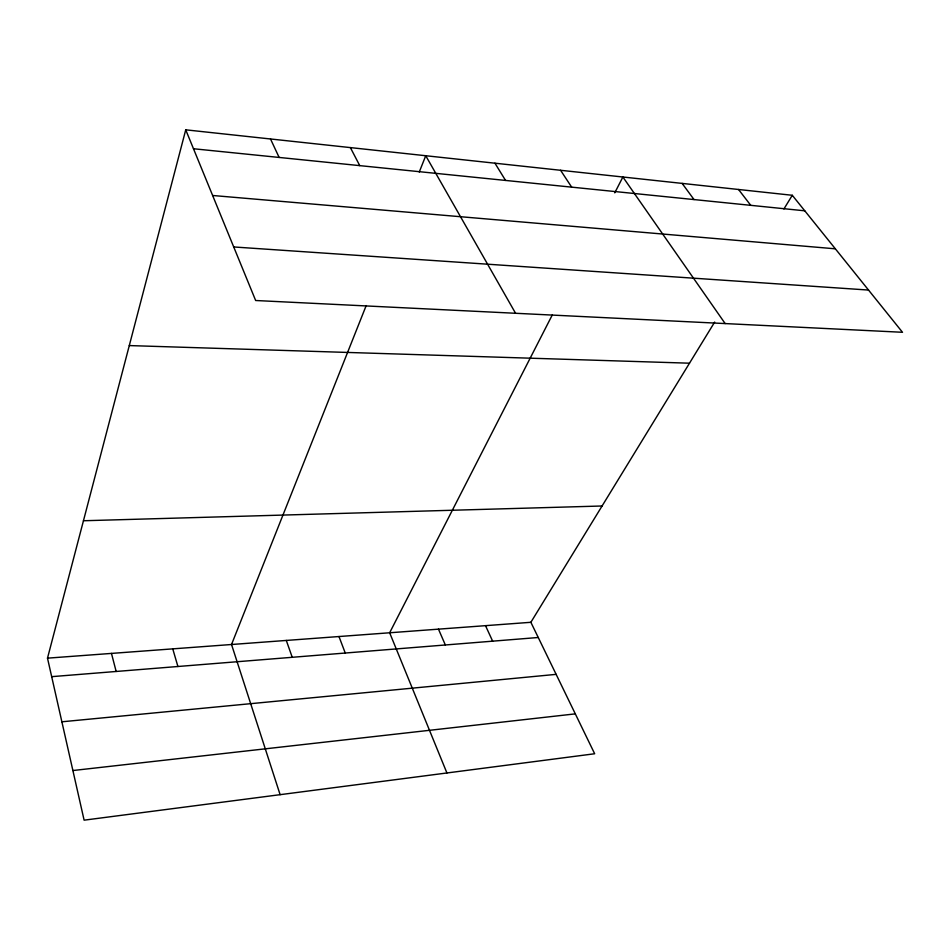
<?xml version="1.0" encoding="UTF-8"?>
<svg xmlns="http://www.w3.org/2000/svg" width="950" height="950" viewBox="0 0 950 950"><rect width="100%" height="100%" fill="white"/><g stroke="black" fill="none" stroke-linecap="round" stroke-linejoin="round"><path stroke-width="1.43" d="M714.673 322.074L530.872 622.297L594.664 753.754L84.111 820.171L47.5 658.16L185.737 129.829L792.288 195.284L902.5 332.286L255.657 300.509L185.737 129.829M366.201 305.567L231.527 644.504L280.119 794.675M419.259 172.033L425.742 155.729L515.565 313.274M552.235 315.056L389.654 632.771L446.928 772.979M614.769 192.85L622.879 176.997L725.159 323.57M783.916 208.964L792.288 195.284M72.901 770.533L575.308 713.866M61.881 721.798L556.142 674.357M51.68 676.661L538.246 637.498M47.5 658.16L530.872 622.297M83.457 520.754L602.074 505.994M129.295 345.574L689.498 363.197M233.724 246.964L868.538 290.059M212.634 195.486L835.359 248.817M193.491 148.746L804.781 210.817M738.53 189.477L750.749 205.331M682.136 183.398L694.023 199.559M560.571 170.276L571.663 187.138M494.95 163.198L505.554 180.429M350.372 147.594L359.753 165.621M270.512 138.973L279.134 157.439M485.509 625.67L492.646 641.167M438.473 629.149L445.348 644.979M338.972 636.536L345.254 653.03M286.294 640.443L292.244 657.305M172.757 648.862L177.911 666.508M111.471 653.41L116.161 671.472"/></g></svg>
